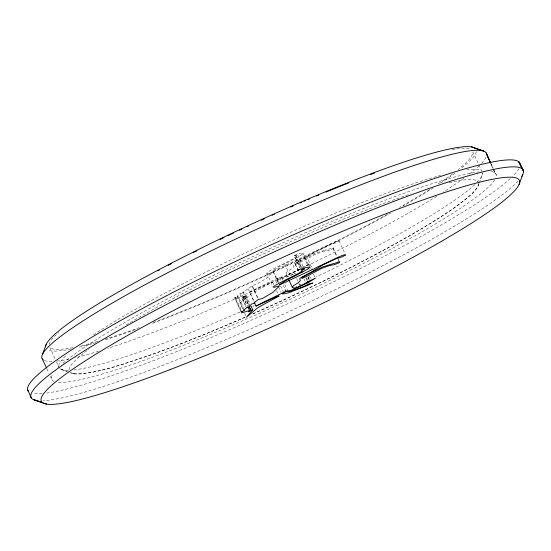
<?xml version="1.0" encoding="UTF-8"?>
<svg xmlns="http://www.w3.org/2000/svg" width="551" height="551" viewBox="0 0 551 551"><rect width="100%" height="100%" fill="white"/><g stroke="black" fill="none" stroke-linecap="round" stroke-linejoin="round"><path stroke-width="0.41" stroke-dasharray="2.75 2.07" d="M300.405 268.633L294.303 255.444L297.12 254.975A12.893 1.439 -24.8 0 1 297.595 255.003C293.511 259.852 283.62 263.309 277.69 266.705A11.323 1.26 -24.8 0 0 275.7 267.676L269.26 271.113L266.78 273.082L267.924 273.337L273.165 271.808L266.47 278.434L255.74 284.626L251.89 285.508L258.35 299.482M244.348 309.745L238.259 296.459L237.144 296.19L239.967 294.02A4.897 0.544 -24.8 0 0 239.981 293.8L241.93 293.049M253.481 300.667L249.534 292.126L269.749 282.897L272.614 282.029L263.247 287.216A67.725 7.549 -24.8 0 0 259.562 289.13L251.008 293.993L240.036 303.25L242.908 309.455M479.046 183.538C475.43 193.091 465.877 198.594 458.384 204.841C442.997 215.992 426.701 225.8 410.288 235.346C358.846 264.652 305.523 290.563 251.387 314.483M479.329 182.774L482.442 174.302L482.504 172.897A233.101 25.987 -24.8 0 1 477.324 182.071M276.795 283.062L275.362 279.963L276.499 279.274A8.795 0.978 -24.8 0 1 277.353 278.813L279.605 277.635L285.37 276.877L294.771 273.489M278.303 282.394L272.931 270.672L281.086 265.651A19.209 2.142 -24.8 0 1 283.662 264.363L286.341 263.061A34.417 3.836 -24.8 0 0 289.309 261.594L300.143 255.795A7.294 0.813 -24.8 0 0 300.867 255.34L301.555 254.844M250.271 306.322L243.817 292.347L243.025 292.347L243.852 291.417A31.786 3.54 -24.8 0 0 244.348 290.907C248.053 289.254 248.894 288.221 252.165 285.528L258.619 299.503M243.817 292.381L242.144 293.015M241.042 311.818L234.581 297.843L238.246 296.548M245.891 306.37L241.944 297.829L244.479 296.107L248.783 305.419M240.036 303.25L246.269 295.777L245.195 296.273A12.391 1.384 -24.8 0 0 244.465 296.665L241.944 297.829M310.371 267.269L308.932 264.163L305.034 266.505M324.484 250.368L316.35 252.868L304.744 258.598A24.313 2.707 -24.8 0 0 303.429 259.28L294.992 263.757L295.474 264.294A43.701 4.869 -24.8 0 0 295.673 264.425L300.515 262.193A46.573 5.193 -24.8 0 0 303.064 260.871L315.255 254.404L322.528 251.786A68.152 7.597 -24.8 0 1 324.229 251.359L328.079 250.595L332.487 248.894A4.243 0.475 -24.8 0 0 333.031 248.515L333.259 248.046A22.694 2.528 -24.8 0 0 333.052 247.84L331.743 248.026A8.713 0.971 -24.8 0 0 330.338 248.577L329.994 248.715A4.959 0.551 -24.8 0 1 328.754 249.162L327.418 249.5A27.357 3.051 -24.8 0 0 325.586 250.03L325.083 250.182M249.534 292.126L255.154 289.206A22.963 2.562 -24.8 0 0 256.918 288.283L279.681 277.215L283.159 276.85A6.598 0.737 -24.8 0 0 283.751 276.754L299.82 269.577M303.753 267.297L304.345 266.911M301.611 267.572L301.397 267.71A3.361 0.372 -24.8 0 0 301.066 267.951M272.924 270.748L274.212 270.355A21.682 2.418 -24.8 0 1 275.018 270.08L280.728 267.483A18.886 2.108 -24.8 0 1 283.393 266.133L307.968 254.693A47.868 5.338 -24.8 0 0 309.807 253.625L333.892 242.247L338.169 240.732L339.209 241.069L335.676 242.929L330.249 244.444L316.267 251.029L304.62 258.261L293.284 264.363L293.855 266.601A30.16 3.361 -24.8 0 1 293.208 267.407C291.83 269.728 285.17 271.402 286.3 273.847A145.209 16.186 -24.8 0 0 286.857 274.081L288.82 274.081L299.4 269.219M302.12 267.29L308.932 264.163M293.456 274.474L288.841 276.196A65.665 7.321 -24.8 0 0 285.384 277.497L280.48 279.336L275.362 279.963M296.045 273.089L294.978 273.441M244.479 296.107L235.408 299.028L235.008 298.89L235.587 297.719L234.602 297.857M73.896 373.805C100.923 373.785 126.468 362.434 151.897 354.527C183.724 343.128 215.055 330.373 246.021 316.839A225.352 25.119 -24.8 0 1 70.418 372.607L73.896 373.805L70.638 372.696M60.197 368.908L67.243 371.532M61.684 369.645L67.38 371.588M294.303 255.444L298.001 254.066A22.605 2.521 -24.8 0 1 299.978 253.467L303.036 252.999L308.835 265.534M235.532 297.678L242.041 311.694M482.07 171.698L472.82 151.938A233.101 25.987 -24.8 0 1 458.198 169.55M46.869 368.709L48.998 373.254M50.416 376.285L51.477 378.558M490.913 163.406L493.062 168.062M493.42 168.84L496.293 175.053M339.072 240.883L345.525 254.858M333.183 247.929L337.129 256.47M337.488 257.241L339.285 261.126M333.031 248.515L336.62 256.277M338.052 259.376L339.485 262.483M306.266 255.65L312.727 269.625M310.73 268.041L311.446 269.597M313.595 274.253L315.392 278.138M303.904 256.959L307.851 265.499M309.648 269.377L310.365 270.934M309.448 276.003L310.523 278.331M308.161 276.726L309.235 279.054M308.099 277.125L309.18 279.453M297.74 255.079L303.587 267.731M307.789 277.807L308.505 279.357M298.993 261.629L301.5 267.063M306.335 277.601L307.775 280.7M295.777 255.196L302.237 269.163M297.437 259.741L301.383 268.282M305.929 278.062L307.01 280.39M295.653 258.267L300.316 268.358M303.945 278.834L305.378 281.94M295.322 264.149L298.552 271.133M294.992 263.757L298.573 271.519M293.821 272.346L294.537 273.902M296.686 278.558L298.484 282.436M298.842 283.214L300.274 286.32M284.729 263.839L291.19 277.814M286.01 273.675L287.808 277.552M281.657 277.532L283.09 280.631M284.888 284.516L288.111 291.5M279.605 277.635L281.044 280.741M283.193 285.397L285.349 290.053M277.353 278.813L278.785 281.919M280.576 285.804L283.806 292.788M273.165 271.808L278.186 282.677M278.592 286.947L281.1 292.381M272.614 282.029L274.047 285.136M276.561 290.57L279.068 296.004M266.78 273.082L273.241 287.057M248.205 288.758L254.658 302.726M246.256 295.749L250.133 304.131M243.019 292.278L249.479 306.246M244.451 296.672L248.756 305.991M243.074 296.521L247.378 305.833M243.025 297.051L246.972 305.585M239.905 293.655L246.435 307.775M237.164 296.094L243.625 310.068M244.699 313.34L246.49 317.218M235.408 299.028L241.503 312.224M49.824 347.316L55.059 358.77M56.457 361.828L59.246 367.937M490.721 163.433L492.773 168.103L490.824 163.571M491.148 171.485A244.713 27.281 -24.8 0 1 496.003 177.339M494.605 180.081A244.713 27.281 -24.8 0 1 285.7 301.397A244.713 27.281 -24.8 0 1 57.338 382.222M54.15 381.478A244.713 27.281 -24.8 0 1 53.165 373.537M63.014 363.226A244.713 27.281 -24.8 0 1 265.382 250.691A244.713 27.281 -24.8 0 1 478.729 171.878M452.316 174.054A233.101 25.987 -24.8 0 1 436.833 184.771M429.849 189.268A233.101 25.987 -24.8 0 1 399.558 207.41M387.732 214.077A233.101 25.987 -24.8 0 1 152.847 322.652M139.396 327.604A233.101 25.987 -24.8 0 1 105.489 339.044M98.168 341.248A233.101 25.987 -24.8 0 1 79.799 346.138M73.166 347.571A233.101 25.987 -24.8 0 1 50.513 347.95M49.191 344.389A233.101 25.987 -24.8 0 1 58.613 332.487M452.054 149.548A233.101 25.987 -24.8 0 1 470.898 149.445M518.918 168.758A271.044 30.215 -24.8 0 1 512.54 176.444M510.288 178.572A271.044 30.215 -24.8 0 1 287.119 303.973A271.044 30.215 -24.8 0 1 46.284 393.118M42.124 393.559A271.044 30.215 -24.8 0 1 33.246 393.455M303.091 253.116A21.895 2.438 -24.8 0 1 301.542 254.844M518.03 181.107A271.044 30.215 -24.8 0 1 290.301 310.978A271.044 30.215 -24.8 0 1 43.095 400.694M485.968 157.255A244.713 27.281 -24.8 0 1 481.478 163.392M479.115 165.782A244.713 27.281 -24.8 0 1 467.944 175.163M463.846 178.221A244.713 27.281 -24.8 0 1 442.901 192.389M436.743 196.259A244.713 27.281 -24.8 0 1 305.151 266.705M299.847 269.246A244.713 27.281 -24.8 0 1 107.941 348.322M98.567 351.262A244.713 27.281 -24.8 0 1 74.798 357.785M69.054 359.066A244.713 27.281 -24.8 0 1 56.774 361.091M51.932 361.428A244.713 27.281 -24.8 0 1 44.466 360.519M474.81 184.557A233.101 25.987 -24.8 0 1 316.122 277.05M301.418 284.102A233.101 25.987 -24.8 0 1 295.963 286.685M254.156 305.826A233.101 25.987 -24.8 0 1 252.585 306.528M240.05 312.031A233.101 25.987 -24.8 0 1 73.076 370.065M68.462 370.389A233.101 25.987 -24.8 0 1 58.812 366.746M58.778 366.071A233.101 25.987 -24.8 0 1 67.084 354.548M93.443 334.801A233.101 25.987 -24.8 0 1 440.607 175.404M466.621 169.763A233.101 25.987 -24.8 0 1 481.119 170.727M476.305 151.594A236.971 26.414 -24.8 0 1 461.111 168.523M454.988 173.186A236.971 26.414 -24.8 0 1 440.566 183.166M433.362 187.829A236.971 26.414 -24.8 0 1 403.029 206.053M390.962 212.872A236.971 26.414 -24.8 0 1 151.002 323.898M135.429 329.608A236.971 26.414 -24.8 0 1 104.738 339.974M95.95 342.639A236.971 26.414 -24.8 0 1 78.056 347.454M71.175 348.983A236.971 26.414 -24.8 0 1 47.723 350.016M478.729 183.628A225.352 25.119 -24.8 0 1 251.504 314.463M69.04 369.983A225.352 25.119 -24.8 0 1 89.386 348.769M126.193 324.876A225.352 25.119 -24.8 0 1 410.461 194.048M449.203 182.725A225.352 25.119 -24.8 0 1 477.855 181.424M494.832 172.773L493.117 168.881L494.832 172.773"/><path stroke-width="0.83" d="M42.434 354.438L46.139 344.533M519.049 184.475L522.741 174.591M308.009 268.812L307.32 269.315A7.294 0.813 -24.8 0 1 306.604 269.77L295.77 275.569A34.417 3.836 -24.8 0 1 292.801 277.036L290.122 278.331A19.209 2.142 -24.8 0 0 287.546 279.626L279.364 284.695L280.673 284.33A21.682 2.418 -24.8 0 1 281.478 284.054L287.181 281.458A18.886 2.108 -24.8 0 1 289.847 280.108L314.421 268.668A47.868 5.338 -24.8 0 0 316.26 267.6L340.353 256.222L344.623 254.707L345.67 255.044L342.13 256.904L336.702 258.412L322.728 265.003L311.074 272.235L299.744 278.338L300.309 280.569A30.16 3.361 -24.8 0 1 299.668 281.382C298.284 283.703 291.624 285.377 292.76 287.822A145.209 16.186 -24.8 0 0 293.311 288.056C298.305 288.152 303.222 284.399 307.41 282.016A3.361 0.372 -24.8 0 1 307.851 281.685L315.392 278.138L308.085 282.718L290.205 290.721A6.598 0.737 -24.8 0 1 289.612 290.818L286.134 291.19L263.371 302.258A22.963 2.562 -24.8 0 1 261.608 303.181L255.988 306.101L254.197 302.217M309.552 267.083L306.432 267.435A22.605 2.521 -24.8 0 0 304.455 268.041L300.763 269.411L303.573 268.95A12.893 1.439 -24.8 0 1 304.049 268.978C299.882 273.819 290.157 277.291 284.144 280.679A11.323 1.26 -24.8 0 0 282.16 281.651L275.714 285.087L273.241 287.057L274.384 287.312L279.619 285.783L272.924 292.402L262.193 298.594L258.412 299.441L254.624 302.306L254.851 303.084L251.745 303.973L250.801 304.882A31.786 3.54 -24.8 0 1 250.306 305.385C248.701 306.583 251.435 306.384 248.604 306.983M249.5 306.976L250.932 310.075L248.405 311.804L250.925 310.64A12.391 1.384 -24.8 0 1 251.655 310.247L252.723 309.752L246.49 317.218L257.462 307.968L266.016 303.098A67.725 7.549 -24.8 0 1 269.708 301.19L279.068 296.004L276.203 296.872L255.988 306.101M286.065 291.603L283.806 292.788A8.795 0.978 -24.8 0 0 282.952 293.242C279.309 295.184 291.093 292.498 291.837 291.465A65.665 7.321 -24.8 0 1 295.295 290.163L305.199 286.341A63.296 7.053 -24.8 0 0 307.444 285.404L312.679 283.021L309.207 283.806L302.83 286.926L290.921 291.107L286.065 291.603L285.349 290.053M250.932 310.075L241.572 312.989L242.041 311.694L241.118 311.763L244.603 310.612L243.625 310.068L246.428 307.995A4.897 0.544 -24.8 0 0 246.435 307.775L248.384 307.024M42.613 402.712L34.121 399.868L46.677 404.11M474.928 148.123L483.592 151.043L471.27 146.862M522.94 169.701L518.608 161.581L523.45 171.085L520.22 164.102A271.044 30.215 -24.8 0 0 260.43 249.741A271.044 30.215 -24.8 0 0 28.542 391.499M42.255 358.859L46.511 367.951M43.253 359.879A244.713 27.281 -24.8 0 1 249.327 232.674A244.713 27.281 -24.8 0 1 486.609 154.094L490.555 162.628M303.587 267.731L304.304 269.281M307.368 281.162L308.085 282.718M301.39 270.686L302.106 272.242M288.882 279.88L292.471 287.643M251.098 306.225L252.716 309.717M249.472 307.541L250.905 310.647M247.736 306.611L249.527 310.488M27.55 389.509L31.283 397.884M486.609 154.094L490.376 162.655M486.147 152.841L490.493 162.807M157.806 270.844A233.101 25.987 -24.8 0 1 159.28 270.066M168.275 265.341A233.101 25.987 -24.8 0 1 171.32 263.764M193.181 252.633A233.101 25.987 -24.8 0 1 196.989 250.733M220.131 239.403A233.101 25.987 -24.8 0 1 223.995 237.543M227.88 235.69A233.101 25.987 -24.8 0 1 233.328 233.101M239.513 230.194A233.101 25.987 -24.8 0 1 241.813 229.113M247.192 226.606A233.101 25.987 -24.8 0 1 248.735 225.896M261.098 220.221A233.101 25.987 -24.8 0 1 264.225 218.802M272.029 215.283A233.101 25.987 -24.8 0 1 274.364 214.236M290.797 206.99A233.101 25.987 -24.8 0 1 293.139 205.971M300.15 202.94A233.101 25.987 -24.8 0 1 301.707 202.272M304.049 201.267A233.101 25.987 -24.8 0 1 305.598 200.605M307.926 199.614A233.101 25.987 -24.8 0 1 309.476 198.959M316.439 196.032A233.101 25.987 -24.8 0 1 318.836 195.026M325.978 192.072A233.101 25.987 -24.8 0 1 348.873 182.849M370.665 174.481A233.101 25.987 -24.8 0 1 374.68 172.993M309.545 267.09A21.895 2.438 -24.8 0 1 307.995 268.819M37.902 400.618A271.044 30.215 -24.8 0 1 261.863 257.558A271.044 30.215 -24.8 0 1 521.783 176.348M45.575 346.841A236.971 26.414 -24.8 0 1 251.215 224.271A236.971 26.414 -24.8 0 1 475.458 148.563M339.726 262.09L339.485 262.483A4.243 0.475 -24.8 0 1 338.948 262.861L334.54 264.563L330.69 265.334A68.152 7.597 -24.8 0 0 328.988 265.761L321.708 268.378L309.517 274.846A46.573 5.193 -24.8 0 1 306.969 276.168L302.127 278.393A43.701 4.869 -24.8 0 1 301.969 278.296L301.452 277.738L309.882 273.248A24.313 2.707 -24.8 0 1 311.198 272.573L322.803 266.842L332.039 263.998A27.357 3.051 -24.8 0 1 333.878 263.468L335.215 263.137A4.959 0.551 -24.8 0 0 336.454 262.689L336.799 262.551A8.713 0.971 -24.8 0 1 338.204 261.994L339.506 261.808A22.694 2.528 -24.8 0 1 339.712 262.021L339.726 262.09M170.19 369.576A263.302 29.348 -24.8 0 0 519.435 180.501A263.302 29.348 -24.8 0 0 151.408 322.259A263.302 29.348 -24.8 0 0 170.19 369.576"/></g></svg>
